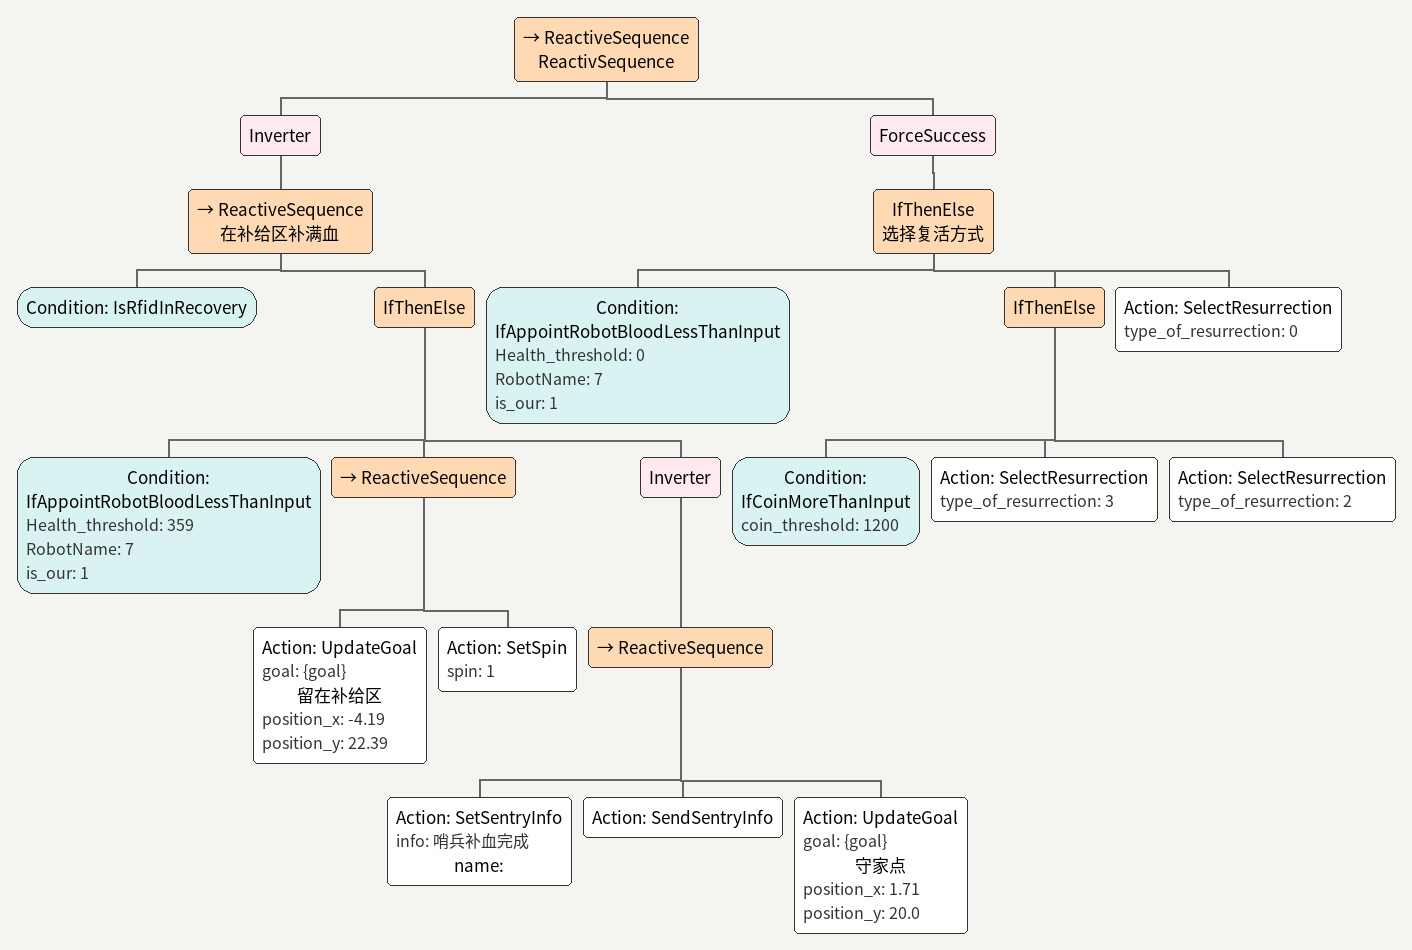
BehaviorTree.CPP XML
<ReactiveSequence name="ReactivSequence">
    <Inverter>
        <ReactiveSequence name="在补给区补满血">
            <Condition ID="IsRfidInRecovery"/>
            <IfThenElse>
                <Condition Health_threshold="359" ID="IfAppointRobotBloodLessThanInput" RobotName="7" is_our="1"/>
                <ReactiveSequence>
                    <Action ID="UpdateGoal" goal="{goal}" name="留在补给区" position_x="-4.19" position_y="22.39"/>
                    <Action ID="SetSpin" spin="1"/>
                </ReactiveSequence>
                <Inverter>
                    <ReactiveSequence>
                        <Action ID="SetSentryInfo" info="哨兵补血完成" name=""/>
                        <Action ID="SendSentryInfo"/>
                        <Action ID="UpdateGoal" goal="{goal}" name="守家点" position_x="1.71" position_y="20.0"/>
                    </ReactiveSequence>
                </Inverter>
            </IfThenElse>
        </ReactiveSequence>
    </Inverter>
    <ForceSuccess>
        <IfThenElse name="选择复活方式">
            <Condition Health_threshold="0" ID="IfAppointRobotBloodLessThanInput" RobotName="7" is_our="1"/>
            <IfThenElse>
                <Condition ID="IfCoinMoreThanInput" coin_threshold="1200"/>
                <Action ID="SelectResurrection" type_of_resurrection="3"/>
                <Action ID="SelectResurrection" type_of_resurrection="2"/>
            </IfThenElse>
            <Action ID="SelectResurrection" type_of_resurrection="0"/>
        </IfThenElse>
    </ForceSuccess>
</ReactiveSequence>
